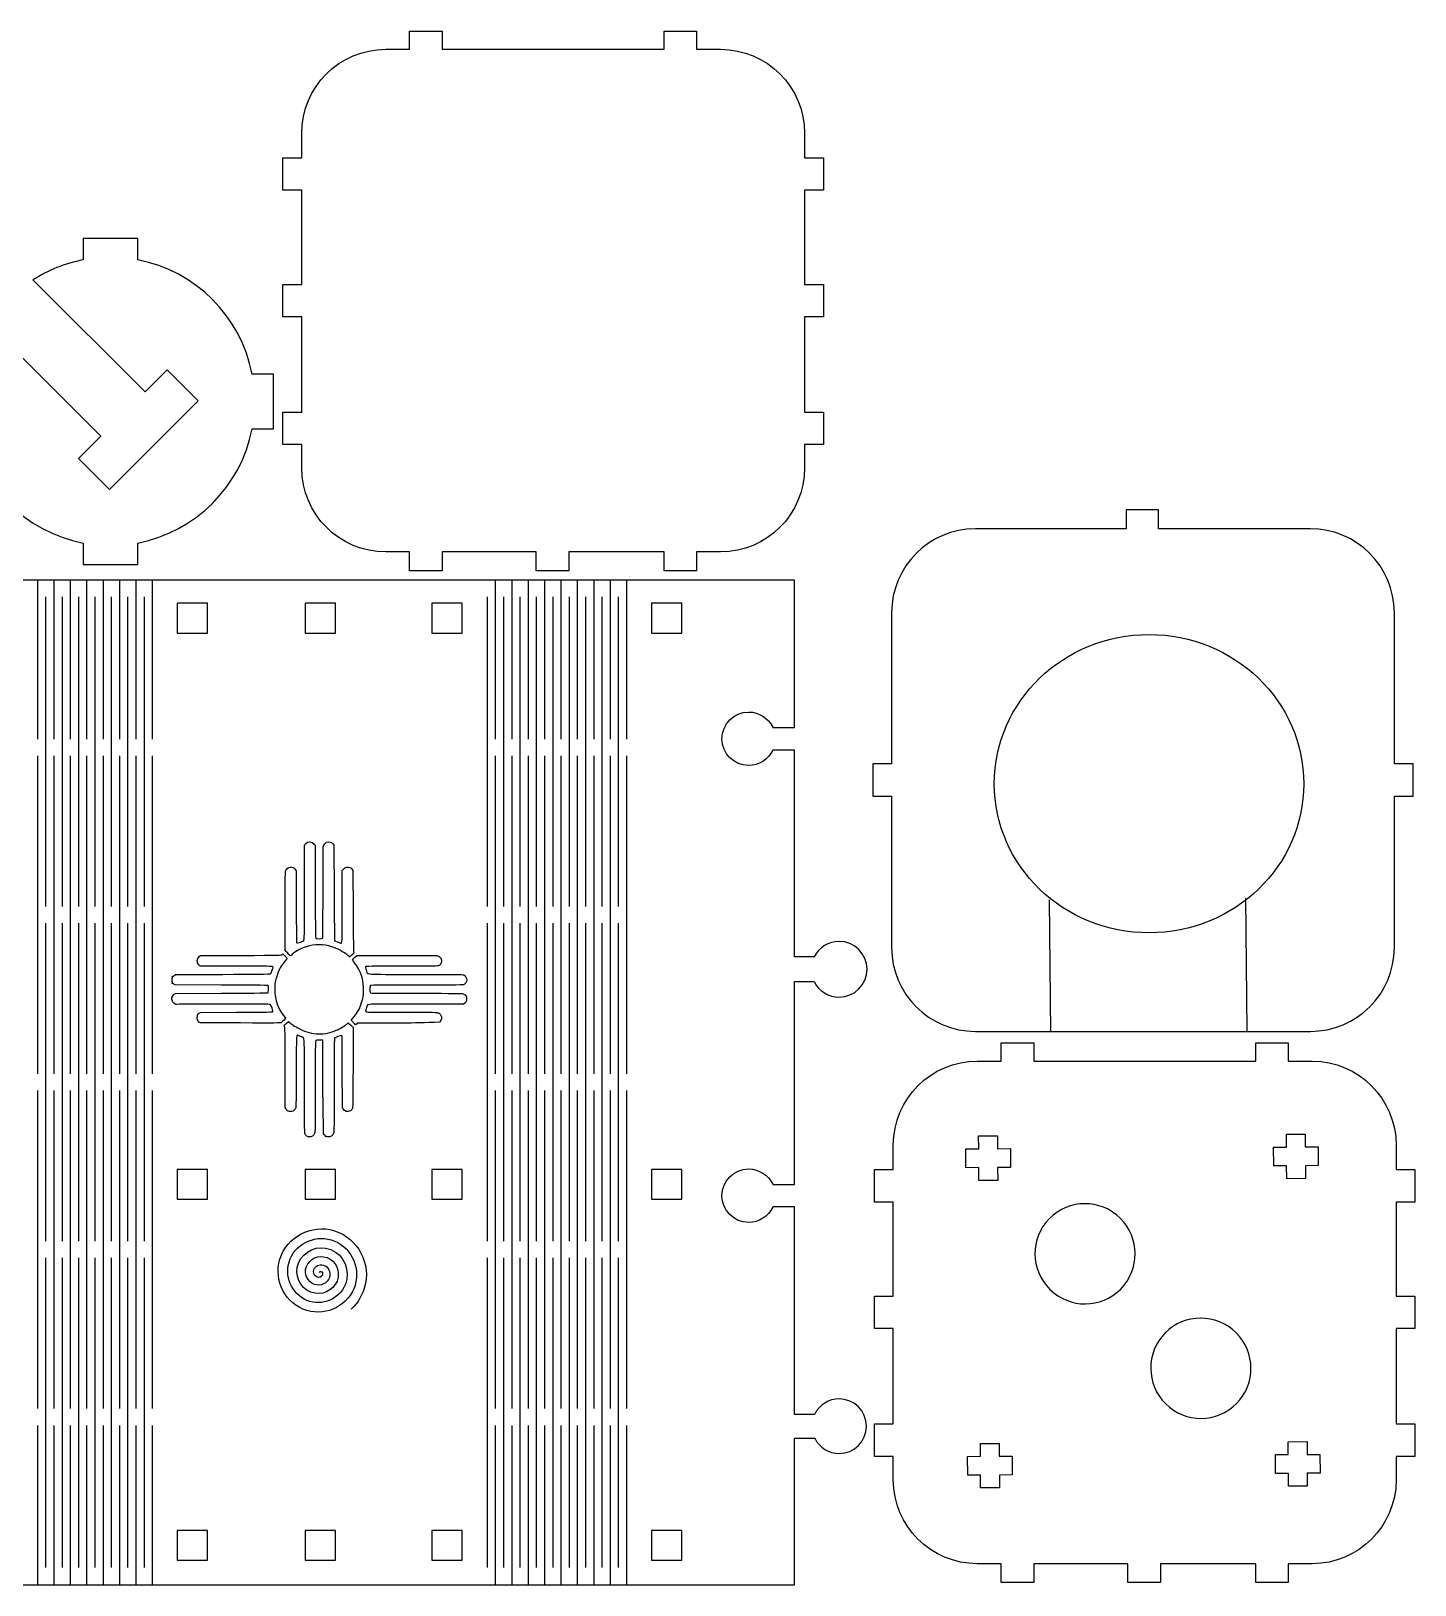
# Model space of a CAD drawing. Extents: x 1 to 414, y 2 to 249.
# Drawn here: x 193.7 to 414.4, y 1.6 to 249.4 of the extents above; entities that cross this region are included whole.
import ezdxf

# ---------------------------------------------------------------- set-up
doc = ezdxf.new("R2010")
doc.units = 0
doc.layers.add('Layer_1', color=7, linetype='CONTINUOUS')
doc.layers.add('zias', color=7, linetype='CONTINUOUS')

msp = doc.modelspace()

# ---------------------------------------------------------------- linework, layer by layer
at = {"layer": 'Layer_1', "color": 1}
for p, q in [((315.410324, 161.856104), (12.706177, 161.856104)), ((194.680916, 161.855963), (194.680916, 136.490535)), ((197.296445, 161.855963), (197.296445, 136.490535)), ((199.911976, 161.855963), (199.911623, 136.490535)), ((202.528176, 161.855963), (202.527823, 136.490535)), ((205.142998, 161.855963), (205.142646, 136.490535)), ((207.75853, 161.855963), (207.758177, 136.490535)), ((210.373355, 161.855963), (210.373355, 136.490535)), ((212.98885, 161.855963), (212.98885, 136.490535)), ((267.697314, 161.855963), (267.697314, 136.490535)), ((270.312131, 161.855963), (270.312131, 136.490535)), ((272.927654, 161.855963), (272.927654, 136.490535)), ((275.542838, 161.855963), (275.542838, 136.490535)), ((278.159038, 161.855963), (278.159038, 136.490535)), ((280.773858, 161.855963), (280.773858, 136.490535)), ((283.389409, 161.855963), (283.389409, 136.490535)), ((286.004564, 161.855963), (286.004564, 136.490535)), ((288.620059, 161.855963), (288.620059, 136.490535)), ((315.410324, 138.329354), (315.410324, 161.856104)), ((195.989369, 159.185858), (195.989016, 109.789914)), ((198.604195, 159.185858), (198.604195, 109.789914)), ((201.219723, 159.185858), (201.219723, 109.789914)), ((203.835254, 159.185858), (203.834901, 109.789914)), ((206.450748, 159.185858), (206.450396, 109.789914)), ((209.065571, 159.185858), (209.065571, 109.789914)), ((211.681771, 159.185858), (211.681418, 109.789914)), ((266.389214, 159.185858), (266.389214, 109.789914)), ((269.004737, 159.185858), (269.004737, 109.789914)), ((271.620231, 159.185858), (271.620231, 109.789914)), ((274.235415, 159.185858), (274.235415, 109.789914)), ((276.850938, 159.185858), (276.850938, 109.789914)), ((279.466125, 159.185858), (279.466125, 109.789914)), ((282.081619, 159.185858), (282.081619, 109.789914)), ((284.696803, 159.185858), (284.696803, 109.789914)), ((287.312664, 159.185858), (287.312664, 109.789914)), ((221.806917, 158.148254), (216.986914, 158.148254)), ((216.986914, 158.148254), (216.986914, 153.389364)), ((221.806917, 153.389364), (221.806917, 158.148254)), ((221.806917, 158.148254), (221.806917, 158.148254)), ((242.192186, 158.148254), (237.371831, 158.148254)), ((237.371831, 158.148254), (237.371831, 153.389364)), ((242.192186, 153.389364), (242.192186, 158.148254)), ((242.192186, 158.148254), (242.192186, 158.148254)), ((262.392242, 158.148254), (257.572225, 158.148254)), ((257.572225, 158.148254), (257.572225, 153.389364)), ((262.392242, 153.389364), (262.392242, 158.148254)), ((262.392242, 158.148254), (262.392242, 158.148254)), ((297.437895, 158.148254), (292.618245, 158.148254)), ((292.618245, 158.148254), (292.618245, 153.389364)), ((297.437895, 153.389364), (297.437895, 158.148254)), ((297.437895, 158.148254), (297.437895, 158.148254)), ((216.986914, 153.389364), (221.806917, 153.389364)), ((237.371831, 153.389364), (242.192186, 153.389364)), ((257.572225, 153.389364), (262.392242, 153.389364)), ((292.618245, 153.389364), (297.437895, 153.389364)), ((311.951338, 138.380154), (311.975327, 138.329354)), ((311.975327, 138.329354), (315.410324, 138.329354)), ((311.975327, 134.746543), (311.951338, 134.695743)), ((315.410324, 134.746543), (311.975327, 134.746543)), ((315.410324, 101.741359), (315.410324, 134.746543)), ((194.680916, 133.820817), (194.680916, 83.088903)), ((197.296445, 133.820817), (197.296445, 83.088903)), ((199.911623, 133.820817), (199.911623, 83.088903)), ((202.527823, 133.820817), (202.527823, 83.088903)), ((205.142648, 133.820817), (205.142648, 83.088903)), ((207.758177, 133.820817), (207.758177, 83.088903)), ((210.373355, 133.820817), (210.373355, 83.088903)), ((212.98885, 133.820817), (212.98885, 83.088903)), ((267.697314, 133.820817), (267.697314, 83.088903)), ((270.312131, 133.820817), (270.312131, 83.088903)), ((272.927654, 133.820817), (272.927654, 83.088903)), ((275.542838, 133.820817), (275.542838, 83.088903)), ((278.159038, 133.820817), (278.159038, 83.088903)), ((280.773858, 133.820817), (280.773858, 83.088903)), ((283.389409, 133.820817), (283.389409, 83.088903)), ((286.004564, 133.820817), (286.004564, 83.088903)), ((288.620059, 133.820817), (288.620059, 83.088903)), ((195.989016, 107.119776), (195.989016, 56.388214)), ((198.604195, 107.119776), (198.604195, 56.388214)), ((201.219723, 107.119776), (201.219723, 56.388214)), ((203.834901, 107.119776), (203.834901, 56.388214)), ((206.450393, 107.119776), (206.450393, 56.388214)), ((209.065571, 107.119776), (209.065571, 56.388214)), ((211.681452, 107.119776), (211.681452, 56.388214)), ((266.389214, 107.119776), (266.389214, 56.388214)), ((269.004737, 107.119776), (269.004737, 56.388214)), ((271.620231, 107.119776), (271.620231, 56.388214)), ((274.235415, 107.119776), (274.235415, 56.388214)), ((276.850938, 107.119776), (276.850938, 56.388214)), ((279.466125, 107.119776), (279.466125, 56.388214)), ((282.081619, 107.119776), (282.081619, 56.388214)), ((284.696803, 107.119776), (284.696803, 56.388214)), ((287.312664, 107.119776), (287.312664, 56.388214)), ((318.552163, 101.741359), (315.410324, 101.741359)), ((315.410324, 65.439821), (315.410324, 97.799068)), ((315.410324, 97.799068), (318.552163, 97.799068)), ((194.680916, 80.419434), (194.680916, 29.688226)), ((197.296445, 80.419434), (197.296445, 29.688226)), ((199.911623, 80.419434), (199.911623, 29.688226)), ((202.527823, 80.419434), (202.527823, 29.688226)), ((205.142648, 80.419434), (205.142648, 29.688226)), ((207.758177, 80.419434), (207.758177, 29.688226)), ((210.373355, 80.419434), (210.373355, 29.688226)), ((212.98885, 80.419434), (212.98885, 29.688226)), ((267.697314, 80.419434), (267.697314, 29.688226)), ((270.312131, 80.419434), (270.312131, 29.688226)), ((272.927654, 80.419434), (272.927654, 29.688226)), ((275.542838, 80.419434), (275.542838, 29.688226)), ((278.159038, 80.419434), (278.159038, 29.688226)), ((280.773858, 80.419434), (280.773858, 29.688226)), ((283.389409, 80.419434), (283.389409, 29.688226)), ((286.004564, 80.419434), (286.004564, 29.688226)), ((288.620059, 80.419434), (288.620059, 29.688226)), ((221.806917, 67.837135), (216.986914, 67.837135)), ((216.986914, 67.837135), (216.986914, 63.078247)), ((221.806917, 63.078247), (221.806917, 67.837135)), ((221.806917, 67.837135), (221.806917, 67.837135)), ((242.192186, 67.837135), (237.371831, 67.837135)), ((237.371831, 67.837135), (237.371831, 63.078247)), ((242.192186, 63.078247), (242.192186, 67.837135)), ((242.192186, 67.837135), (242.192186, 67.837135)), ((262.392242, 67.837135), (257.572225, 67.837135)), ((257.572225, 67.837135), (257.572225, 63.078247)), ((262.392242, 63.078247), (262.392242, 67.837135)), ((262.392242, 67.837135), (262.392242, 67.837135)), ((297.437895, 67.837135), (292.618245, 67.837135)), ((292.618245, 67.837135), (292.618245, 63.078247)), ((297.437895, 63.078247), (297.437895, 67.837135)), ((297.437895, 67.837135), (297.437895, 67.837135)), ((311.951338, 65.490621), (311.975327, 65.439821)), ((311.975327, 65.439821), (315.410324, 65.439821)), ((216.986914, 63.078247), (221.806917, 63.078247)), ((237.371831, 63.078247), (242.192186, 63.078247)), ((257.572225, 63.078247), (262.392242, 63.078247)), ((292.618245, 63.078247), (297.437895, 63.078247)), ((311.975327, 61.857362), (311.951338, 61.806209)), ((315.410324, 61.857362), (311.975327, 61.857362)), ((315.410324, 28.762221), (315.410324, 61.857362)), ((195.989016, 53.718567), (195.989016, 4.32227)), ((198.604195, 53.718567), (198.604195, 4.32227)), ((201.219723, 53.718567), (201.219723, 4.32227)), ((203.834901, 53.718567), (203.834901, 4.32227)), ((206.450393, 53.718567), (206.450393, 4.32227)), ((209.065571, 53.718567), (209.065571, 4.32227)), ((211.681452, 53.718567), (211.681452, 4.32227)), ((266.389214, 53.718567), (266.389214, 4.32227)), ((269.004737, 53.718567), (269.004737, 4.32227)), ((271.620231, 53.718567), (271.620231, 4.32227)), ((274.235415, 53.718567), (274.235415, 4.32227)), ((276.850938, 53.718567), (276.850938, 4.32227)), ((279.466125, 53.718567), (279.466125, 4.32227)), ((282.081619, 53.718567), (282.081619, 4.32227)), ((284.696803, 53.718567), (284.696803, 4.32227)), ((287.312664, 53.718567), (287.312664, 4.32227)), ((318.607902, 28.762221), (315.410324, 28.762221)), ((318.632596, 28.811962), (318.607902, 28.762221)), ((194.680916, 27.018722), (194.680916, 1.652589)), ((197.296445, 27.018722), (197.296445, 1.652589)), ((199.911623, 27.018722), (199.911623, 1.652589)), ((202.527823, 27.018722), (202.527823, 1.652589)), ((205.142648, 27.018722), (205.142648, 1.652589)), ((207.758177, 27.018722), (207.758177, 1.652589)), ((210.373355, 27.018722), (210.373355, 1.652589)), ((212.98885, 27.018722), (212.98885, 1.652589)), ((267.697314, 27.018722), (267.697314, 1.652589)), ((270.312131, 27.018722), (270.312131, 1.652589)), ((272.927654, 27.018722), (272.927654, 1.652589)), ((275.542838, 27.018722), (275.542838, 1.652589)), ((278.159038, 27.018722), (278.159038, 1.652589)), ((280.773858, 27.018722), (280.773858, 1.652589)), ((283.389409, 27.018722), (283.389409, 1.652589)), ((286.004564, 27.018722), (286.004564, 1.652589)), ((288.620059, 27.018722), (288.620059, 1.652589)), ((315.410324, 1.562701), (315.410324, 24.999493)), ((315.410324, 24.999493), (318.607902, 24.999493)), ((318.607902, 24.999493), (318.632596, 24.949751)), ((221.806917, 10.263801), (216.986914, 10.263801)), ((216.986914, 10.263801), (216.986914, 5.504914)), ((221.806917, 5.504914), (221.806917, 10.263801)), ((221.806917, 10.263801), (221.806917, 10.263801)), ((242.192186, 10.263801), (237.371831, 10.263801)), ((237.371831, 10.263801), (237.371831, 5.504914)), ((242.192186, 5.504914), (242.192186, 10.263801)), ((242.192186, 10.263801), (242.192186, 10.263801)), ((262.392242, 10.263801), (257.572225, 10.263801)), ((257.572225, 10.263801), (257.572225, 5.504914)), ((262.392242, 5.504914), (262.392242, 10.263801)), ((262.392242, 10.263801), (262.392242, 10.263801)), ((297.437895, 10.263801), (292.618245, 10.263801)), ((292.618245, 10.263801), (292.618245, 5.504914)), ((297.437895, 5.504914), (297.437895, 10.263801)), ((297.437895, 10.263801), (297.437895, 10.263801)), ((216.986914, 5.504914), (221.806917, 5.504914)), ((237.371831, 5.504914), (242.192186, 5.504914)), ((257.572225, 5.504914), (262.392242, 5.504914)), ((292.618245, 5.504914), (297.437895, 5.504914)), ((12.706177, 1.562701), (315.410324, 1.562701))]:
    msp.add_line(p, q, dxfattribs=at)
for points in [[(303.841683, 136.537948), (303.841683, 138.890271), (305.755502, 140.80409), (308.107824, 140.80409)], [(308.107824, 140.80409), (309.735541, 140.80409), (311.243666, 139.852648), (311.951338, 138.380154)], [(308.107824, 132.271807), (305.755502, 132.271807), (303.841683, 134.185626), (303.841683, 136.537948)], [(311.951338, 134.695743), (311.243666, 133.223248), (309.735541, 132.271807), (308.107824, 132.271807)], [(322.532555, 104.216448), (320.854744, 104.216448), (319.298994, 103.246662), (318.552163, 101.741359)], [(326.978966, 99.770037), (326.978966, 102.221843), (324.984008, 104.216448), (322.532555, 104.216448)], [(322.532555, 95.323979), (324.984008, 95.323979), (326.978966, 97.318584), (326.978966, 99.770037)], [(318.552163, 97.799068), (319.298994, 96.293412), (320.854744, 95.323979), (322.532555, 95.323979)], [(303.841683, 63.648415), (303.841683, 66.000737), (305.755502, 67.914909), (308.107824, 67.914909)], [(308.107824, 67.914909), (309.735541, 67.914909), (311.243666, 66.963115), (311.951338, 65.490621)], [(308.107824, 59.382273), (305.755502, 59.382273), (303.841683, 61.296093), (303.841683, 63.648415)], [(311.951338, 61.806209), (311.243666, 60.333715), (309.735541, 59.382273), (308.107824, 59.382273)], [(322.532555, 31.236957), (320.894608, 31.236957), (319.363905, 30.285162), (318.632596, 28.811962)], [(326.888655, 26.880857), (326.888655, 29.282568), (324.934619, 31.236957), (322.532555, 31.236957)], [(318.632596, 24.949751), (319.363905, 23.476551), (320.894608, 22.524757), (322.532555, 22.524757)], [(322.532555, 22.524757), (324.934619, 22.524757), (326.888655, 24.478793), (326.888655, 26.880857)]]:
    msp.add_open_spline(points, degree=3, dxfattribs=at)
at = {"layer": 'zias', "color": 1}
for p, q in [((254.039689, 246.521083), (254.039689, 249.428677)), ((254.039689, 249.428677), (259.219525, 249.428677)), ((259.219525, 249.428677), (259.219525, 246.521083)), ((294.624656, 246.521083), (294.624656, 249.428677)), ((294.624656, 249.428677), (299.804492, 249.428677)), ((299.804492, 249.428677), (299.804492, 246.521083)), ((250.222633, 246.521083), (254.039689, 246.521083)), ((259.219525, 246.521083), (294.624656, 246.521083)), ((299.804492, 246.521083), (303.622253, 246.521083)), ((236.832247, 229.221213), (236.832247, 233.13105)), ((317.012286, 233.13105), (317.012286, 229.221213)), ((233.832578, 224.041025), (233.832578, 229.221213)), ((233.832578, 229.221213), (236.832247, 229.221213)), ((317.012286, 229.221213), (320.012308, 229.221213)), ((320.012308, 229.221213), (320.012308, 224.041025)), ((236.832247, 224.041025), (233.832578, 224.041025)), ((236.832247, 209.020805), (236.832247, 224.041025)), ((320.012308, 224.041025), (317.012286, 224.041025)), ((317.012286, 224.041025), (317.012286, 209.020805)), ((233.832578, 203.841322), (233.832578, 209.020805)), ((233.832578, 209.020805), (236.832247, 209.020805)), ((317.012286, 209.020805), (320.012308, 209.020805)), ((320.012308, 209.020805), (320.012308, 203.841322)), ((236.832247, 203.841322), (233.832578, 203.841322)), ((236.832247, 188.635894), (236.832247, 203.841322)), ((320.012308, 203.841322), (317.012286, 203.841322)), ((317.012286, 203.841322), (317.012286, 188.635894)), ((233.832578, 188.635894), (236.832247, 188.635894)), ((233.832578, 183.455705), (233.832578, 188.635894)), ((233.832578, 188.635894), (233.832578, 188.635894)), ((317.012286, 188.635894), (320.012308, 188.635894)), ((320.012308, 188.635894), (320.012308, 183.455705)), ((236.832247, 183.455705), (233.832578, 183.455705)), ((236.832247, 179.731077), (236.832247, 183.455705)), ((320.012308, 183.455705), (317.012286, 183.455705)), ((317.012286, 183.455705), (317.012286, 179.731077)), ((373.481219, 173.037698), (368.301383, 173.037698)), ((368.301383, 173.037698), (368.301383, 170.037675)), ((373.481219, 170.037675), (373.481219, 173.037698)), ((348.101327, 170.037675), (344.284272, 170.037675)), ((368.301383, 170.037675), (348.101327, 170.037675)), ((393.86613, 170.037675), (373.481219, 170.037675)), ((397.683891, 170.037675), (393.86613, 170.037675)), ((254.039689, 166.341044), (250.222633, 166.341044)), ((254.039689, 163.341022), (254.039689, 166.341044)), ((274.239744, 166.341044), (259.219525, 166.341044)), ((259.219525, 166.341044), (259.219525, 163.341022)), ((274.239744, 163.341022), (274.239744, 166.341044)), ((294.624656, 166.341044), (279.419581, 166.341044)), ((279.419581, 166.341044), (279.419581, 163.341022)), ((294.624656, 163.341022), (294.624656, 166.341044)), ((303.622253, 166.341044), (299.804492, 166.341044)), ((299.804492, 166.341044), (299.804492, 163.341022)), ((259.219525, 163.341022), (254.039689, 163.341022)), ((279.419581, 163.341022), (274.239744, 163.341022)), ((299.804492, 163.341022), (294.624656, 163.341022)), ((330.893886, 156.647642), (330.893886, 132.537398)), ((411.073925, 152.923014), (411.073925, 156.647642)), ((411.073925, 132.537398), (411.073925, 152.923014)), ((330.893886, 132.537398), (327.894216, 132.537398)), ((327.894216, 132.537398), (327.894216, 127.357914)), ((414.073947, 132.537398), (411.073925, 132.537398)), ((414.073947, 127.357914), (414.073947, 132.537398)), ((396.622806, 129.372473), (396.622806, 129.372473)), ((327.894216, 127.357914), (330.893886, 127.357914)), ((330.893886, 127.357914), (330.893886, 103.24767)), ((411.073925, 103.24767), (411.073925, 127.357914)), ((411.073925, 127.357914), (414.073947, 127.357914)), ((238.818857, 119.727874), (238.95093, 119.542685)), ((238.95093, 119.542685), (238.980544, 112.15178)), ((241.823598, 119.749984), (241.971574, 119.542685)), ((241.971574, 119.542685), (242.001188, 111.951577)), ((235.801138, 115.66323), (235.93031, 115.455931)), ((235.93031, 115.455931), (235.959925, 109.710784)), ((243.304212, 115.529539), (243.466488, 115.742327)), ((243.304212, 109.832943), (243.304212, 115.529539)), ((244.860121, 115.700349), (244.992219, 115.515159)), ((244.992219, 115.515159), (245.021833, 109.088886)), ((235.959925, 109.710784), (235.989539, 103.965637)), ((356.30708, 89.717654), (356.086777, 110.86688)), ((387.59034, 89.937957), (387.370038, 111.087182)), ((234.18305, 102.718665), (234.183405, 108.939227)), ((220.48667, 101.78965), (220.699327, 101.951874)), ((220.699327, 101.951874), (227.138854, 101.981488)), ((233.709234, 102.129545), (233.840086, 102.247988)), ((233.840086, 102.247988), (234.159639, 101.904677)), ((234.590418, 102.314419), (234.18305, 102.718665)), ((235.989539, 103.965637), (236.167224, 103.972117)), ((244.013189, 102.116533), (244.013189, 102.116533)), ((244.890236, 101.300362), (245.269787, 101.642531)), ((245.269787, 101.642531), (245.649339, 101.984699)), ((245.649339, 101.984699), (251.877798, 101.982306)), ((220.643806, 100.263867), (220.419867, 100.4932)), ((226.372701, 100.263867), (220.643806, 100.263867)), ((245.015263, 101.142949), (244.890236, 101.300362)), ((216.621853, 97.272836), (216.444168, 97.39959)), ((216.473782, 98.78325), (216.681081, 98.931229)), ((224.055007, 97.242428), (216.621853, 97.272836)), ((216.681081, 98.931229), (224.24455, 98.960843)), ((216.487696, 95.772652), (216.681081, 95.910585)), ((216.681081, 95.910585), (224.025393, 95.940199)), ((262.620548, 94.222578), (255.071547, 94.222578)), ((262.861901, 94.370365), (262.620548, 94.222578)), ((220.475133, 92.760658), (220.708607, 92.88994)), ((220.708607, 92.88994), (226.453754, 92.92057)), ((244.726857, 91.65141), (245.05203, 92.043165)), ((220.649379, 91.231548), (220.436792, 91.355591)), ((227.075652, 91.201933), (220.649379, 91.231548)), ((227.075652, 91.201933), (227.075652, 91.201933)), ((234.347158, 91.098329), (234.712093, 91.463264)), ((234.712093, 91.463264), (234.85118, 91.332599)), ((244.025788, 91.032832), (244.260972, 91.2191)), ((244.260972, 91.2191), (244.642427, 90.841035)), ((244.642427, 90.841035), (245.023883, 90.46297)), ((244.888408, 91.471093), (244.726857, 91.65141)), ((245.023883, 90.46297), (245.00805, 84.06299)), ((245.39984, 90.90641), (245.2249, 91.098593)), ((245.541342, 91.039365), (245.39984, 90.90641)), ((245.682844, 91.172319), (245.541342, 91.039365)), ((344.284272, 89.857636), (348.101327, 89.857636)), ((348.101327, 89.857636), (393.86613, 89.857636)), ((393.86613, 89.857636), (397.683891, 89.857636)), ((240.194725, 88.447816), (239.662708, 88.46513)), ((348.3776, 85.120139), (348.3776, 88.027733)), ((348.3776, 88.027733), (353.557436, 88.027733)), ((353.557436, 88.027733), (353.557436, 85.120139)), ((388.962567, 85.120139), (388.962567, 88.027733)), ((388.962567, 88.027733), (394.142403, 88.027733)), ((394.142403, 88.027733), (394.142403, 85.120139)), ((344.560545, 85.120139), (348.3776, 85.120139)), ((353.557436, 85.120139), (388.962567, 85.120139)), ((394.142403, 85.120139), (397.960164, 85.120139)), ((234.212664, 77.71879), (234.196564, 84.116565)), ((234.341043, 77.446037), (234.212664, 77.71879)), ((237.662298, 73.168609), (237.662298, 73.168606)), ((344.773519, 73.179941), (347.77332, 73.197)), ((344.785704, 71.129621), (344.773519, 73.179941)), ((347.77332, 73.197), (347.785763, 71.14692)), ((393.859979, 73.464243), (396.859779, 73.481301)), ((393.872164, 71.413923), (393.859979, 73.464243)), ((396.859779, 73.481301), (396.872222, 71.431222)), ((331.170159, 67.820269), (331.170159, 71.730105)), ((342.735661, 71.118175), (344.785704, 71.129621)), ((342.7532, 68.117858), (342.735661, 71.118175)), ((347.785763, 71.14692), (349.835843, 71.159363)), ((349.835843, 71.159363), (349.853381, 68.159046)), ((391.822121, 71.402477), (393.872164, 71.413923)), ((391.839659, 68.40216), (391.822121, 71.402477)), ((396.872222, 71.431222), (398.921545, 71.443443)), ((398.921545, 71.443443), (398.939084, 68.443126)), ((411.350198, 71.730105), (411.350198, 67.820269)), ((328.170489, 62.64008), (328.170489, 67.820269)), ((328.170489, 67.820269), (331.170159, 67.820269)), ((344.803021, 68.130061), (342.7532, 68.117858)), ((344.814966, 66.08), (344.803021, 68.130061)), ((349.853381, 68.159046), (347.80308, 68.14736)), ((347.80308, 68.14736), (347.814785, 66.097557)), ((349.853381, 68.159046), (349.853381, 68.159046)), ((393.889462, 68.413864), (391.839659, 68.40216)), ((393.900927, 66.36432), (393.889462, 68.413864)), ((398.939084, 68.443126), (396.889041, 68.43168)), ((396.889041, 68.43168), (396.901484, 66.3816)), ((398.939084, 68.443126), (398.939084, 68.443126)), ((411.350198, 67.820269), (414.35022, 67.820269)), ((414.35022, 67.820269), (414.35022, 62.64008)), ((347.814785, 66.097557), (344.814966, 66.08)), ((396.901484, 66.3816), (393.900927, 66.36432)), ((331.170159, 62.64008), (328.170489, 62.64008)), ((331.170159, 47.619861), (331.170159, 62.64008)), ((414.35022, 62.64008), (411.350198, 62.64008)), ((411.350198, 62.64008), (411.350198, 47.619861)), ((328.170489, 42.440377), (328.170489, 47.619861)), ((328.170489, 47.619861), (331.170159, 47.619861)), ((367.436302, 48.757264), (367.436302, 48.757264)), ((411.350198, 47.619861), (414.35022, 47.619861)), ((414.35022, 47.619861), (414.35022, 42.440377)), ((331.170159, 42.440377), (328.170489, 42.440377)), ((331.170159, 27.23495), (331.170159, 42.440377)), ((414.35022, 42.440377), (411.350198, 42.440377)), ((411.350198, 42.440377), (411.350198, 27.23495)), ((385.906215, 30.499995), (385.906215, 30.499995)), ((328.170489, 27.23495), (331.170159, 27.23495)), ((328.170489, 22.054761), (328.170489, 27.23495)), ((328.170489, 27.23495), (328.170489, 27.23495)), ((411.350198, 27.23495), (414.35022, 27.23495)), ((414.35022, 27.23495), (414.35022, 22.054761)), ((345.057864, 24.127848), (348.057922, 24.145147)), ((345.069568, 22.078045), (345.057864, 24.127848)), ((348.057922, 24.145147), (348.069627, 22.095344)), ((392.106234, 22.350632), (394.155778, 22.362096)), ((392.123532, 19.350573), (392.106234, 22.350632)), ((394.144572, 24.411881), (397.143892, 24.429456)), ((394.155778, 22.362096), (394.144572, 24.411881)), ((397.143892, 24.429456), (397.156095, 22.379635)), ((397.156095, 22.379635), (399.205898, 22.39134)), ((399.205898, 22.39134), (399.222957, 19.391539)), ((331.170159, 22.054761), (328.170489, 22.054761)), ((331.170159, 18.330133), (331.170159, 22.054761)), ((343.020005, 22.066082), (345.069568, 22.078045)), ((343.037544, 19.065765), (343.020005, 22.066082)), ((348.069627, 22.095344), (350.120168, 22.106772)), ((350.120168, 22.106772), (350.137485, 19.107212)), ((414.35022, 22.054761), (411.350198, 22.054761)), ((411.350198, 22.054761), (411.350198, 18.330133)), ((345.086867, 19.077987), (343.037544, 19.065765)), ((345.09907, 17.028166), (345.086867, 19.077987)), ((350.137485, 19.107212), (348.086685, 19.095544)), ((348.086685, 19.095544), (348.09911, 17.044966)), ((350.137485, 19.107212), (350.137485, 19.107212)), ((394.173335, 19.362278), (392.123532, 19.350573)), ((394.18552, 17.311958), (394.173335, 19.362278)), ((399.222957, 19.391539), (397.173394, 19.379576)), ((397.173394, 19.379576), (397.185357, 17.330014)), ((399.222957, 19.391539), (399.222957, 19.391539)), ((348.09911, 17.044966), (345.09907, 17.028166)), ((397.185357, 17.330014), (394.18552, 17.311958)), ((348.3776, 4.9401), (344.560545, 4.9401)), ((348.3776, 1.940077), (348.3776, 4.9401)), ((368.577656, 4.9401), (353.557436, 4.9401)), ((353.557436, 4.9401), (353.557436, 1.940077)), ((368.577656, 1.940077), (368.577656, 4.9401)), ((388.962567, 4.9401), (373.757492, 4.9401)), ((373.757492, 4.9401), (373.757492, 1.940077)), ((388.962567, 1.940077), (388.962567, 4.9401)), ((397.960164, 4.9401), (394.142403, 4.9401)), ((394.142403, 4.9401), (394.142403, 1.940077)), ((353.557436, 1.940077), (348.3776, 1.940077)), ((373.757492, 1.940077), (368.577656, 1.940077)), ((394.142403, 1.940077), (388.962567, 1.940077))]:
    msp.add_line(p, q, dxfattribs=at)
at = {"layer": 'zias', "color": 5}
for p, q in [((202.032314, 216.342623), (201.981867, 216.342623)), ((201.981867, 216.342623), (201.981867, 212.929498)), ((210.631978, 216.342623), (202.032314, 216.342623)), ((210.682425, 216.342623), (210.631978, 216.342623)), ((210.682425, 212.930557), (210.682425, 216.342623)), ((193.968167, 209.73439), (211.846592, 191.855965)), ((204.775161, 184.784887), (186.907672, 202.652729)), ((211.846592, 191.855965), (215.382131, 195.391504)), ((215.382131, 195.391504), (220.331956, 190.441679)), ((232.327106, 194.69759), (228.917156, 194.69759)), ((232.327106, 194.647495), (232.327106, 194.69759)), ((232.327106, 194.566004), (232.327106, 194.647495)), ((232.33275, 194.566004), (232.327106, 194.566004)), ((232.327106, 194.566004), (232.327106, 194.566004)), ((232.33275, 186.066176), (232.33275, 194.566004)), ((220.331956, 190.441679), (206.1898, 176.29917)), ((228.917156, 185.997737), (232.327106, 185.997737)), ((232.327106, 186.047832), (232.327106, 186.066176)), ((232.327106, 186.066176), (232.33275, 186.066176)), ((232.327106, 185.997737), (232.327106, 186.047832)), ((201.240328, 181.249701), (204.775161, 184.784887)), ((206.1898, 176.29917), (201.240328, 181.249701)), ((201.981867, 167.765829), (201.981867, 164.351998)), ((210.682425, 164.351998), (210.682425, 167.765123)), ((201.981867, 164.351998), (202.032314, 164.351998)), ((202.032314, 164.351998), (210.631978, 164.351998)), ((210.631978, 164.351998), (210.682425, 164.351998))]:
    msp.add_line(p, q, dxfattribs=at)
at = {"layer": 'zias', "color": 1}
for points in [[(236.832247, 233.13105), (236.832247, 240.514336), (242.838994, 246.521083), (250.222633, 246.521083)], [(303.622253, 246.521083), (311.005892, 246.521083), (317.012286, 240.514336), (317.012286, 233.13105)], [(250.222633, 166.341044), (242.838994, 166.341044), (236.832247, 172.347438), (236.832247, 179.731077)], [(317.012286, 179.731077), (317.012286, 172.347438), (311.005892, 166.341044), (303.622253, 166.341044)], [(344.284272, 170.037675), (336.900633, 170.037675), (330.893886, 164.031281), (330.893886, 156.647642)], [(411.073925, 156.647642), (411.073925, 164.031281), (405.06753, 170.037675), (397.683891, 170.037675)], [(347.274557, 129.372473), (347.274557, 142.512909), (358.321554, 153.165358), (371.948682, 153.165358)], [(371.948682, 153.165358), (385.57581, 153.165358), (396.622806, 142.512909), (396.622806, 129.372473)], [(371.948682, 105.579559), (358.321554, 105.579559), (347.274557, 116.232009), (347.274557, 129.372473)], [(396.622806, 129.372473), (396.622806, 116.232009), (385.57581, 105.579559), (371.948682, 105.579559)], [(237.25221, 119.53793), (237.256024, 119.619068), (237.368323, 119.779832), (237.458489, 119.851046)], [(237.277088, 112.060438), (237.286293, 116.592804), (237.252349, 119.40427), (237.25221, 119.53793)], [(237.458489, 119.851046), (237.802064, 120.188518), (238.494433, 120.182692), (238.818857, 119.727874)], [(240.224339, 112.023696), (240.224339, 117.276344), (240.242813, 119.31364), (240.291771, 119.459811)], [(240.291771, 119.459811), (240.470098, 119.992231), (241.036784, 120.242588), (241.551885, 120.016521)], [(241.551885, 120.016521), (241.694984, 119.941537), (241.715396, 119.883693), (241.823598, 119.749984)], [(234.183405, 108.939227), (234.183642, 113.24431), (234.20362, 115.232742), (234.248311, 115.396703)], [(234.248311, 115.396703), (234.457117, 116.162771), (235.390079, 116.322905), (235.801138, 115.66323)], [(243.466488, 115.742327), (243.614056, 115.905762), (243.785696, 116.025608), (244.021374, 116.060623)], [(244.021374, 116.060623), (244.358042, 116.098515), (244.672434, 115.963472), (244.860121, 115.700349)], [(237.158632, 104.341049), (237.255242, 104.43521), (237.262572, 104.912877), (237.277088, 112.060438)], [(238.980544, 112.15178), (239.006523, 105.668227), (239.021065, 104.753982), (239.099001, 104.704726)], [(240.153265, 104.717836), (240.207769, 104.77234), (240.224339, 106.475611), (240.224339, 112.023696)], [(242.001188, 111.951577), (242.017476, 107.776467), (242.047548, 104.343728), (242.068016, 104.323267)], [(243.031734, 103.950492), (243.308808, 103.869424), (243.304212, 103.770203), (243.304212, 109.832943)], [(245.021833, 109.088886), (245.044104, 104.255923), (245.069017, 102.632006), (245.122313, 102.539166)], [(236.167224, 103.972117), (236.401317, 103.980655), (237.028218, 104.213943), (237.158632, 104.341049)], [(239.099001, 104.704726), (239.229586, 104.622194), (240.06805, 104.632621), (240.153265, 104.717836)], [(242.068016, 104.323267), (242.103768, 104.287527), (242.799185, 104.018532), (243.031734, 103.950492)], [(220.419867, 100.4932), (220.035975, 100.886341), (220.065984, 101.468732), (220.48667, 101.78965)], [(227.138854, 101.981488), (233.473715, 102.01062), (233.580508, 102.013027), (233.709234, 102.129545)], [(234.159639, 101.904677), (234.335393, 101.715856), (234.479192, 101.53734), (234.479192, 101.507975)], [(235.038126, 101.975444), (235.01355, 101.93568), (234.838591, 102.068147), (234.590418, 102.314419)], [(235.410175, 102.272864), (235.072946, 101.777107), (235.14145, 102.077258), (235.038126, 101.975444)], [(236.058701, 102.687476), (235.771769, 102.518018), (235.500572, 102.406162), (235.410175, 102.272864)], [(236.586779, 102.972626), (236.413769, 102.897684), (236.110102, 102.711358), (236.058701, 102.687476)], [(237.52945, 103.332317), (236.790256, 103.084832), (236.68878, 103.022069), (236.586779, 102.972626)], [(241.645819, 103.357968), (240.321745, 103.797817), (238.893233, 103.788916), (237.52945, 103.332317)], [(244.013189, 102.116533), (243.474672, 102.561373), (242.491007, 103.077201), (241.645819, 103.357968)], [(244.48706, 101.746356), (244.471717, 101.747333), (244.258475, 101.913916), (244.013189, 102.116533)], [(244.854068, 102.080147), (244.667557, 101.895582), (244.502403, 101.745376), (244.48706, 101.746356)], [(245.122313, 102.539166), (245.185799, 102.428573), (245.157866, 102.380776), (244.854068, 102.080147)], [(251.877798, 101.982306), (255.303451, 101.980991), (258.22703, 101.963359), (258.374642, 101.943127)], [(258.374642, 101.943127), (258.554363, 101.918493), (258.714184, 101.844831), (258.858417, 101.720151)], [(258.858417, 101.720151), (259.042032, 101.561428), (259.078155, 101.488706), (259.103283, 101.22719)], [(330.893886, 103.24767), (330.893886, 95.864384), (336.900633, 89.857636), (344.284272, 89.857636)], [(397.683891, 89.857636), (405.06753, 89.857636), (411.073925, 95.864384), (411.073925, 103.24767)], [(232.198077, 100.167387), (232.110253, 100.255211), (231.587625, 100.263867), (226.372701, 100.263867)], [(231.866318, 99.049686), (231.898383, 99.082261), (231.989258, 99.282157), (232.068262, 99.493898)], [(232.068262, 99.493898), (232.147266, 99.70564), (232.230502, 99.922088), (232.253231, 99.974895)], [(232.253231, 99.974895), (232.277834, 100.032056), (232.255517, 100.109948), (232.198077, 100.167387)], [(234.18305, 101.098732), (233.737162, 100.513481), (233.335928, 100.196423), (232.90781, 98.842387)], [(234.479192, 101.507975), (234.479192, 101.478609), (234.345928, 101.29445), (234.18305, 101.098732)], [(245.849596, 99.923618), (245.475601, 100.512711), (245.061695, 101.083708), (245.015263, 101.142949)], [(246.512983, 98.250104), (246.272373, 99.082775), (246.172964, 99.333554), (245.849596, 99.923618)], [(247.151005, 99.523514), (247.375943, 98.897005), (246.486103, 98.960858), (254.993559, 98.960753)], [(247.042294, 100.210032), (246.9484, 100.15057), (246.966177, 100.038304), (247.151005, 99.523514)], [(252.877141, 100.262961), (249.676953, 100.262428), (247.08799, 100.238972), (247.042294, 100.210032)], [(258.703575, 100.35271), (258.638971, 100.274866), (257.91765, 100.263755), (252.877141, 100.262961)], [(259.024238, 100.681561), (258.956084, 100.527229), (258.893248, 100.426601), (258.703575, 100.35271)], [(259.103283, 101.22719), (259.12594, 100.991402), (259.091372, 100.858441), (259.024238, 100.681561)], [(216.128284, 97.573538), (216.106567, 97.597763), (216.126644, 97.595612), (216.172899, 97.568758)], [(216.172899, 98.57608), (216.123028, 98.547127), (216.108887, 98.549199), (216.138155, 98.581174)], [(216.217126, 97.527918), (216.18998, 97.528783), (216.150001, 97.549313), (216.128284, 97.573538)], [(216.203936, 97.633298), (216.135317, 97.779899), (216.135317, 98.364939), (216.203936, 98.51154)], [(216.138155, 98.581174), (216.165301, 98.610828), (216.205281, 98.635133), (216.226998, 98.635183)], [(216.203936, 98.51154), (216.245845, 98.601076), (216.239321, 98.614643), (216.172899, 98.57608)], [(216.172899, 97.568758), (216.239321, 97.530196), (216.245845, 97.543762), (216.203936, 97.633298)], [(216.444168, 97.39959), (216.346441, 97.469304), (216.244273, 97.527051), (216.217126, 97.527918)], [(216.226998, 98.635183), (216.248715, 98.63523), (216.359768, 98.701862), (216.473782, 98.78325)], [(231.502969, 97.198007), (231.494825, 97.205713), (228.143242, 97.225703), (224.055007, 97.242428)], [(224.24455, 98.960843), (229.168879, 98.980124), (231.828361, 99.011124), (231.866318, 99.049686)], [(231.517776, 96.62482), (231.517776, 96.932366), (231.511112, 97.190299), (231.502969, 97.198007)], [(232.700118, 98.190875), (232.539067, 97.749387), (232.480128, 96.395533), (232.587497, 95.603922)], [(232.90781, 98.842387), (232.823288, 98.565494), (232.729826, 98.272314), (232.700118, 98.190875)], [(246.703681, 96.591711), (246.698375, 97.063107), (246.594206, 97.969016), (246.512983, 98.250104)], [(247.809471, 97.186085), (247.720418, 97.138425), (247.701573, 97.045631), (247.695863, 96.626691)], [(255.211066, 97.243222), (250.639056, 97.243222), (247.876383, 97.221895), (247.809471, 97.186085)], [(254.993559, 98.960753), (261.988097, 98.960694), (262.477719, 98.954056), (262.670692, 98.857103)], [(262.714335, 97.342132), (262.523137, 97.251402), (261.902645, 97.243222), (255.211066, 97.243222)], [(262.670692, 98.857103), (263.285727, 98.548099), (263.312294, 97.625883), (262.714335, 97.342132)], [(216.20762, 94.674827), (216.013505, 95.047024), (216.134326, 95.520609), (216.487696, 95.772652)], [(216.765693, 94.167621), (216.475447, 94.211768), (216.307073, 94.483111), (216.20762, 94.674827)], [(224.147336, 94.218414), (219.473534, 94.215849), (216.88572, 94.177446), (216.765693, 94.167621)], [(224.025393, 95.940199), (228.064764, 95.956487), (231.403021, 95.991376), (231.44374, 96.01773)], [(231.822958, 94.148542), (231.751225, 94.20696), (230.132137, 94.221699), (224.147336, 94.218414)], [(231.44374, 96.01773), (231.494357, 96.05049), (231.517776, 96.242522), (231.517776, 96.62482)], [(232.587497, 95.603922), (232.680824, 94.915831), (232.965257, 93.962109), (233.20035, 93.548982)], [(246.250813, 94.074507), (246.600208, 95.119536), (246.713181, 95.747484), (246.703681, 96.591711)], [(255.071547, 94.222578), (246.499309, 94.222578), (247.367351, 94.281228), (247.182197, 93.689523)], [(247.695863, 96.626691), (247.690651, 96.244424), (247.711025, 96.102427), (247.781136, 96.032317)], [(247.781136, 96.032317), (247.863453, 95.95), (248.636842, 95.94013), (255.050457, 95.939547)], [(255.050457, 95.939547), (258.997918, 95.939192), (262.327107, 95.922456), (262.448655, 95.902364)], [(262.448655, 95.902364), (262.572818, 95.881839), (262.767454, 95.781306), (262.892867, 95.672919)], [(263.116085, 94.984555), (263.131016, 94.580046), (262.861901, 94.370365), (262.861901, 94.370365)], [(262.892867, 95.672919), (263.103705, 95.490705), (263.116085, 95.312668), (263.116085, 94.984555)], [(220.20781, 91.711177), (220.142481, 91.892212), (220.16099, 92.257303), (220.226319, 92.438338)], [(220.436792, 91.355591), (220.354935, 91.404278), (220.260122, 91.587152), (220.20781, 91.711177)], [(220.226319, 92.438338), (220.341799, 92.638604), (220.372235, 92.6565), (220.475133, 92.760658)], [(226.453754, 92.92057), (229.613585, 92.937417), (232.205564, 92.957407), (232.213708, 92.964992)], [(232.213708, 92.964992), (232.295115, 93.04081), (231.968538, 94.029985), (231.822958, 94.148542)], [(233.20035, 93.548982), (233.276857, 93.414538), (233.424758, 93.145805), (233.529021, 92.951796)], [(233.529021, 92.951796), (233.73175, 92.574562), (234.106402, 92.155361), (234.229522, 92.057859)], [(234.229522, 92.057859), (234.331307, 91.972882), (233.743584, 91.355639), (233.620381, 91.259057)], [(245.05203, 92.043165), (245.375291, 92.497606), (245.442177, 92.508669), (245.7121, 92.978783)], [(245.7121, 92.978783), (246.082221, 93.452459), (246.121567, 93.752879), (246.250813, 94.074507)], [(247.028315, 93.3075), (246.93934, 93.211127), (246.971197, 93.044946), (247.09093, 92.980867)], [(247.182197, 93.689523), (247.126133, 93.510357), (247.056887, 93.338447), (247.028315, 93.3075)], [(247.09093, 92.980867), (247.167591, 92.939839), (249.063725, 92.919555), (252.822194, 92.919555)], [(252.822194, 92.919555), (258.175064, 92.919555), (258.44859, 92.914402), (258.645271, 92.809887)], [(258.645271, 92.809887), (258.758777, 92.749569), (258.911614, 92.612365), (258.98491, 92.504987)], [(258.98491, 92.504987), (259.223979, 92.154748), (259.124509, 91.576717), (258.785691, 91.347303)], [(233.620381, 91.259057), (233.517491, 91.183717), (232.657452, 91.176211), (227.075652, 91.201933)], [(234.081343, 90.623866), (233.987233, 90.727856), (234.000671, 90.751842), (234.347158, 91.098329)], [(234.196564, 84.116565), (234.181754, 90.001435), (234.172516, 90.52312), (234.081343, 90.623866)], [(234.85118, 91.332599), (235.032319, 91.154714), (235.181469, 91.029343), (235.400895, 90.884291)], [(235.400895, 90.884291), (235.614992, 90.771757), (236.641339, 90.109831), (237.618293, 89.776724)], [(236.421131, 89.14326), (235.922844, 89.361616), (235.96365, 89.856406), (235.945956, 83.381586)], [(237.262923, 81.185175), (237.262923, 89.444719), (237.29327, 88.799594), (236.89779, 88.947212)], [(237.618293, 89.776724), (238.740155, 89.49304), (239.45722, 89.356185), (240.668551, 89.535268)], [(240.668551, 89.535268), (241.163079, 89.613602), (242.081127, 89.906337), (242.534243, 90.130176)], [(242.534243, 90.130176), (243.313332, 90.467468), (243.847271, 90.892678), (244.025788, 91.032832)], [(245.2249, 91.098593), (245.128683, 91.204294), (244.977261, 91.371919), (244.888408, 91.471093)], [(258.785691, 91.347303), (254.196151, 91.098856), (252.014793, 91.20132), (245.682844, 91.172319)], [(236.89779, 88.947212), (236.789145, 88.987766), (236.574649, 89.075987), (236.421131, 89.14326)], [(239.055618, 88.379774), (238.99601, 88.298256), (238.980009, 86.787796), (238.977945, 81.047763)], [(239.662708, 88.46513), (239.21347, 88.47975), (239.11901, 88.466469), (239.055618, 88.379774)], [(240.327988, 73.570593), (240.179703, 78.953978), (240.220824, 81.949032), (240.194725, 88.447816)], [(242.075224, 88.815546), (242.016684, 88.770889), (242.001188, 87.192054), (242.001188, 81.272035)], [(243.134997, 89.188456), (243.016037, 89.188811), (242.177926, 88.893893), (242.075224, 88.815546)], [(243.268261, 89.094484), (243.248488, 89.146012), (243.188519, 89.188299), (243.134997, 89.188456)], [(243.304212, 83.341521), (243.304212, 86.454122), (243.288034, 89.042956), (243.268261, 89.094484)], [(331.170159, 71.730105), (331.170159, 79.113391), (337.176906, 85.120139), (344.560545, 85.120139)], [(397.960164, 85.120139), (405.343803, 85.120139), (411.350198, 79.113391), (411.350198, 71.730105)], [(235.945956, 83.381586), (235.930342, 77.668178), (235.929834, 77.646692), (235.806383, 77.480097)], [(243.425654, 77.485746), (243.305435, 77.680265), (243.304212, 77.739243), (243.304212, 83.341521)], [(245.00805, 84.06299), (244.993258, 78.083183), (244.985414, 77.652627), (244.888569, 77.504843)], [(237.662298, 73.168606), (237.231956, 73.461033), (237.262923, 72.839447), (237.262923, 81.185175)], [(238.977945, 81.047763), (238.975735, 74.9069), (238.962494, 73.78275), (238.889993, 73.581508)], [(242.001188, 81.272035), (242.001188, 73.083412), (242.022784, 73.577572), (241.649589, 73.226487)], [(234.691582, 77.122864), (234.518387, 77.186224), (234.341043, 77.446037), (234.341043, 77.446037)], [(235.041861, 77.064205), (234.911558, 77.079771), (234.753933, 77.097442), (234.691582, 77.122864)], [(235.806383, 77.480097), (235.586858, 77.183851), (235.308388, 77.032367), (235.041861, 77.064205)], [(244.534631, 77.165043), (244.158086, 76.935463), (243.680365, 77.073615), (243.425654, 77.485746)], [(244.888569, 77.504843), (244.829106, 77.374728), (244.720072, 77.273733), (244.534631, 77.165043)], [(238.538137, 73.164836), (238.21752, 72.976942), (237.942618, 72.978126), (237.662298, 73.168609)], [(238.889993, 73.581508), (238.810217, 73.371148), (238.742863, 73.315829), (238.538137, 73.164836)], [(240.293439, 73.408383), (240.271721, 73.432608), (240.287269, 73.433256), (240.327988, 73.409822)], [(240.361256, 73.38408), (240.345673, 73.373221), (240.315155, 73.38414), (240.293439, 73.408383)], [(240.402024, 73.404219), (240.402024, 73.424571), (240.368708, 73.499439), (240.327988, 73.570593)], [(240.327988, 73.409822), (240.368708, 73.386389), (240.402024, 73.383868), (240.402024, 73.404219)], [(240.60696, 73.133472), (240.638069, 73.183807), (240.409057, 73.41739), (240.361256, 73.38408)], [(240.647122, 73.043394), (240.608982, 73.066966), (240.590909, 73.107501), (240.60696, 73.133472)], [(240.764784, 73.099219), (240.65777, 73.137837), (240.635155, 73.132103), (240.670285, 73.075261)], [(240.670285, 73.075261), (240.700528, 73.026328), (240.692533, 73.015329), (240.647122, 73.043394)], [(241.183275, 73.048802), (241.030479, 73.048625), (240.842158, 73.071298), (240.764784, 73.099219)], [(241.649589, 73.226487), (241.495678, 73.081695), (241.410103, 73.049088), (241.183275, 73.048802)], [(367.353442, 60.058067), (364.209866, 63.165772), (359.149791, 63.144133), (356.052183, 60.010421)], [(356.052183, 60.010421), (352.954058, 56.876228), (352.991448, 51.816823), (356.135264, 48.70886)], [(367.436302, 48.757264), (370.53391, 51.890976), (370.497517, 56.950344), (367.353442, 60.058067)], [(233.189348, 52.872104), (233.917318, 56.575142), (237.663996, 58.967709), (241.334318, 58.239462)], [(234.676662, 52.522261), (235.216782, 55.410072), (238.125548, 57.281346), (240.981425, 56.739197)], [(241.334318, 58.239462), (245.245348, 57.463464), (247.770927, 53.50287), (246.995021, 49.624742)], [(236.105099, 52.186247), (236.465229, 54.289819), (238.569212, 55.659697), (240.64168, 55.294812)], [(240.64168, 55.294812), (242.938032, 54.890501), (244.431137, 52.588866), (244.0229, 50.323835)], [(240.981425, 56.739197), (244.070395, 56.152768), (246.070278, 53.037373), (245.482341, 49.98054)], [(238.265583, 45.193176), (234.768929, 45.873529), (232.508346, 49.407967), (233.189348, 52.872104)], [(238.612231, 46.666884), (235.923622, 47.161224), (234.179739, 49.865393), (234.676662, 52.522261)], [(238.944243, 48.07839), (237.031053, 48.394959), (235.782841, 50.30391), (236.105099, 52.186247)], [(237.458061, 51.868014), (237.648073, 53.22649), (238.990124, 54.120457), (240.318496, 53.920842)], [(238.702774, 51.575236), (238.735164, 52.243172), (239.379026, 52.698227), (240.018197, 52.644153)], [(240.018197, 52.644153), (240.852269, 52.573597), (241.412384, 51.763394), (241.324663, 50.958524)], [(240.318496, 53.920842), (241.858919, 53.689363), (242.869017, 52.161638), (242.629498, 50.651579)], [(239.257098, 49.408447), (238.077256, 49.557799), (237.297206, 50.717986), (237.458061, 51.868014)], [(245.482341, 49.98054), (244.849182, 46.688615), (241.525179, 44.558938), (238.265583, 45.193176)], [(244.0229, 50.323835), (243.573864, 47.832433), (241.072108, 46.214623), (238.612231, 46.666884)], [(239.541123, 50.615935), (239.033962, 50.610572), (238.679541, 51.096192), (238.702774, 51.575236)], [(242.629498, 50.651579), (242.355822, 48.926186), (240.639036, 47.797946), (238.944243, 48.07839)], [(241.324663, 50.958524), (241.215147, 49.953616), (240.232472, 49.284975), (239.257098, 49.408447)], [(240.16217, 51.231941), (240.205616, 50.879643), (239.866822, 50.619321), (239.541123, 50.615935)], [(239.710984, 51.338085), (239.59614, 51.365178), (239.700316, 51.515038), (239.758477, 51.539987)], [(239.758477, 51.539987), (239.959555, 51.626206), (240.139866, 51.412846), (240.16217, 51.231941)], [(246.995021, 49.624742), (246.683149, 48.065944), (245.868684, 46.627401), (244.700016, 45.550808)], [(356.135264, 48.70886), (359.278859, 45.601654), (364.338177, 45.623071), (367.436302, 48.757264)], [(385.823596, 41.80054), (382.679779, 44.908503), (377.619704, 44.886864), (374.522096, 41.753152)], [(374.522096, 41.753152), (371.423971, 38.618959), (371.461361, 33.559555), (374.605676, 30.451573)], [(385.906215, 30.499995), (389.003823, 33.633707), (388.96743, 38.693076), (385.823596, 41.80054)], [(374.605676, 30.451573), (377.748772, 27.344385), (382.808091, 27.365803), (385.906215, 30.499995)], [(344.560545, 4.9401), (337.176906, 4.9401), (331.170159, 10.946494), (331.170159, 18.330133)], [(411.350198, 18.330133), (411.350198, 10.946494), (405.343803, 4.9401), (397.960164, 4.9401)]]:
    msp.add_open_spline(points, degree=3, dxfattribs=at)
at = {"layer": 'zias', "color": 5}
for points in [[(201.981867, 212.929498), (199.079564, 212.373168), (196.371642, 211.270737), (193.968167, 209.73439)], [(228.917156, 194.69759), (227.152561, 203.910382), (219.895922, 211.16702), (210.682425, 212.930557)], [(183.752781, 185.997737), (185.517375, 176.786357), (192.771192, 169.531129), (201.981867, 167.765829)], [(210.682425, 167.765123), (219.895922, 169.528307), (227.152561, 176.78424), (228.917156, 185.997737)]]:
    msp.add_open_spline(points, degree=3, dxfattribs=at)

doc.saveas('drawing.dxf')
